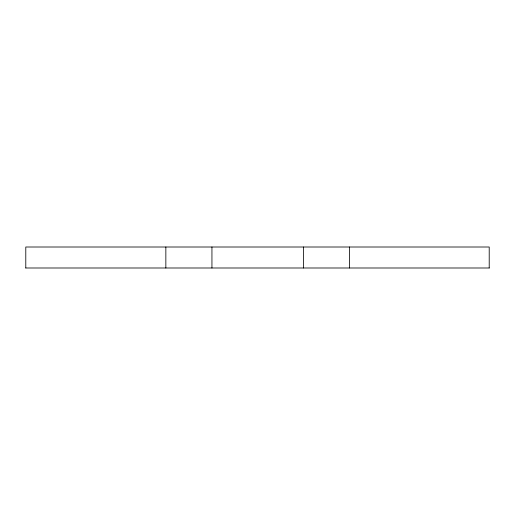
<?xml version="1.0" encoding="UTF-8"?>
<svg xmlns="http://www.w3.org/2000/svg" width="515" height="515" viewBox="0 0 515 515"><rect width="100%" height="100%" fill="white"/><g stroke="black" fill="none" stroke-linecap="round" stroke-linejoin="round"><path stroke-width="0.77" d="M25.75 267.993L489.25 267.993M489.211 267.993L489.211 247.007L25.789 247.007L25.789 267.993M349.563 247.007L349.563 267.993M303.47 247.007L303.47 267.993M211.942 247.007L211.942 267.993M165.849 247.007L165.849 267.993"/></g></svg>
